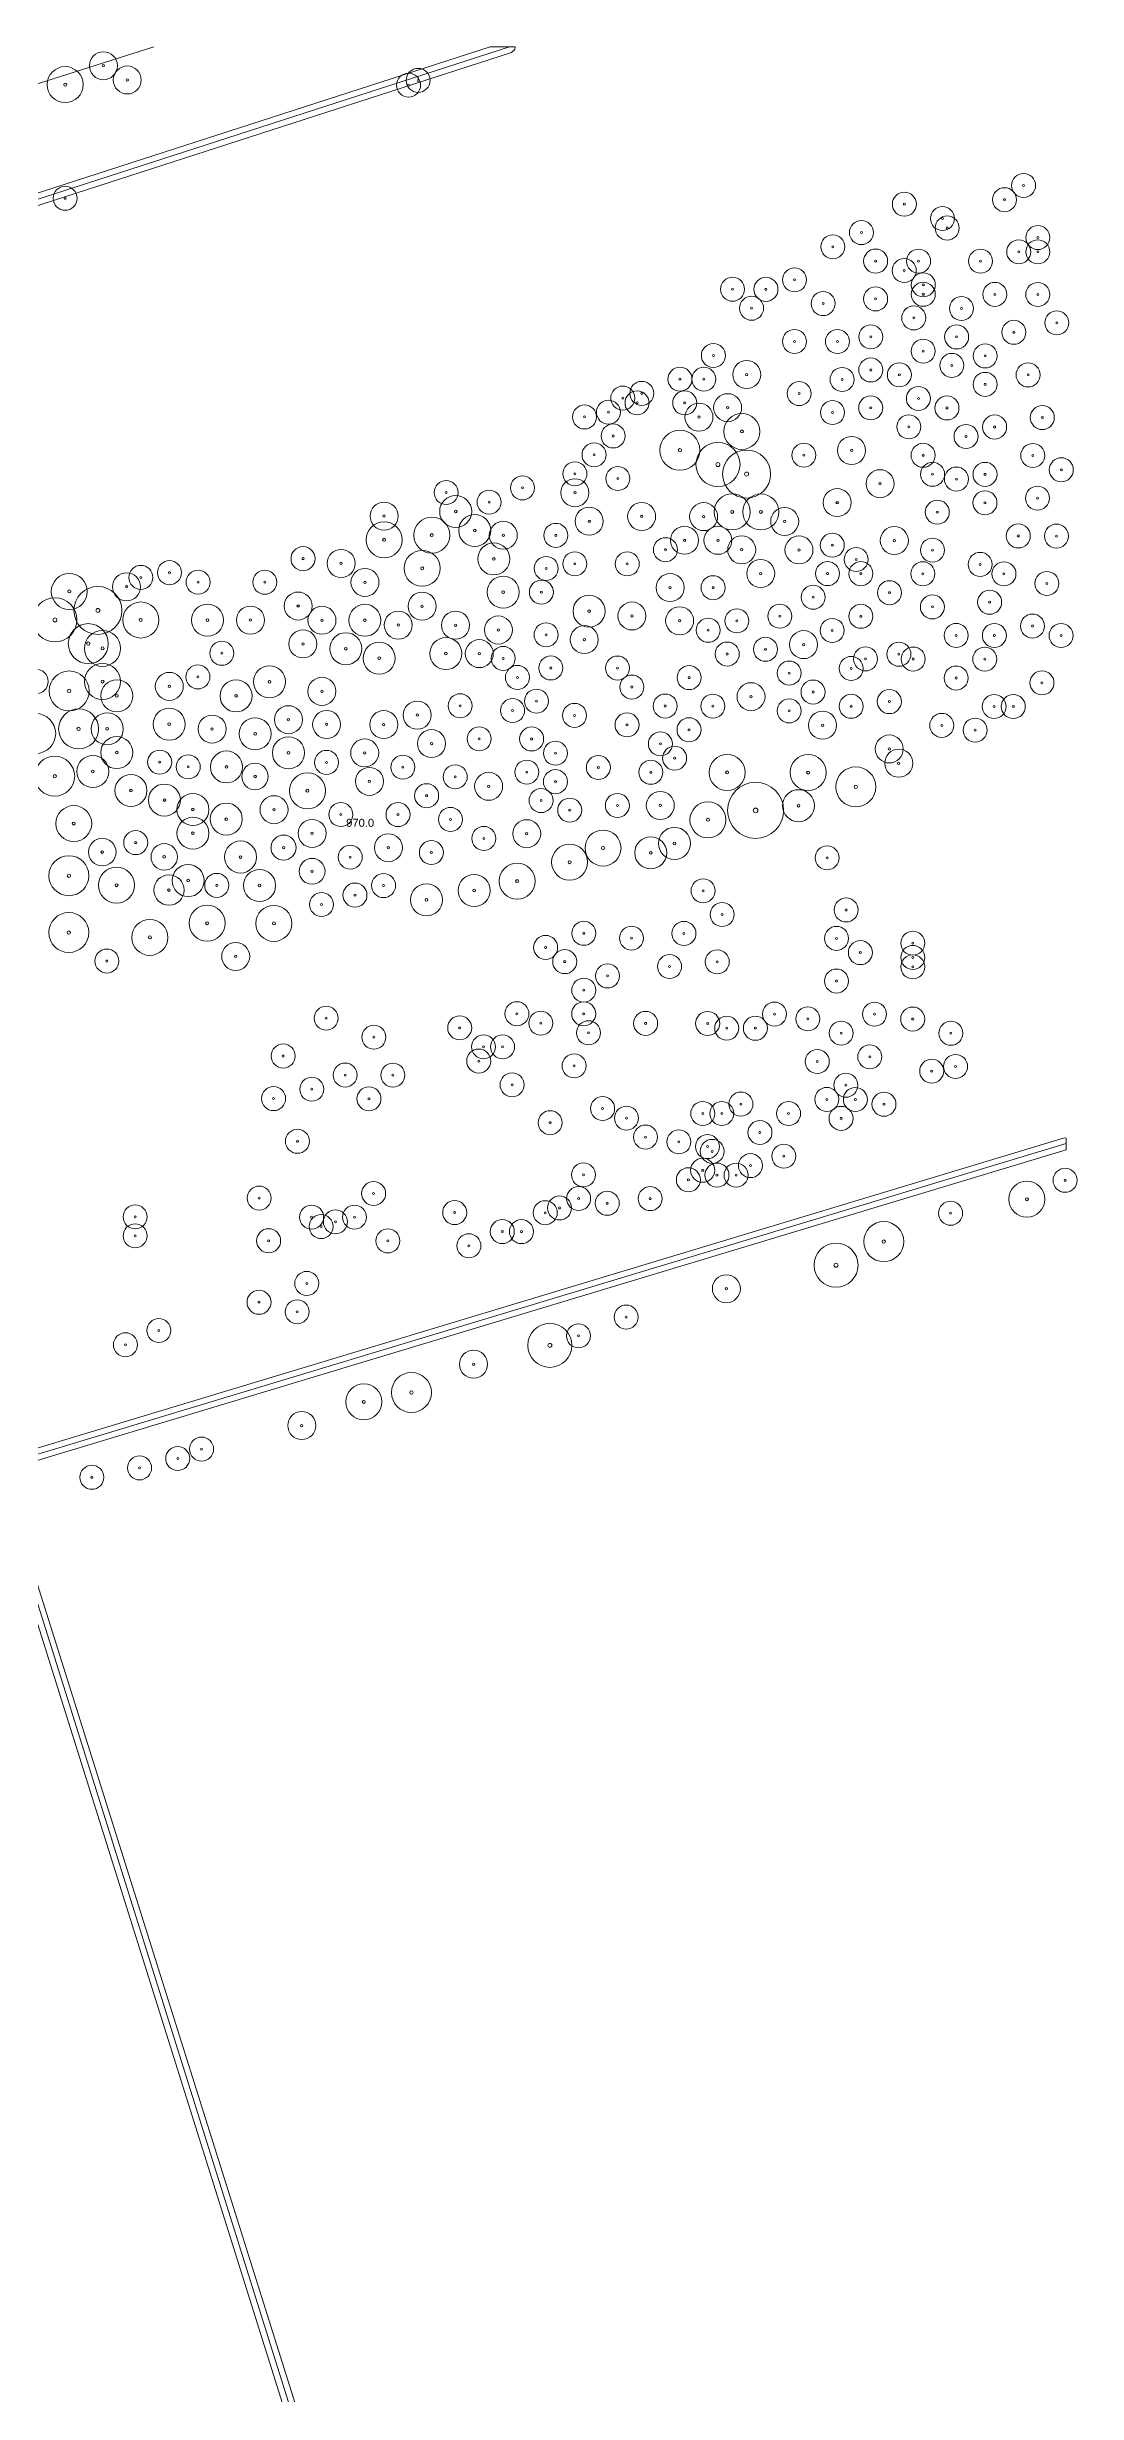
# Model space of a CAD drawing. Header units: metres. Extents: x 0 to 1612, y 0 to 1403.
# Drawn here: x 1351 to 1609, y 815 to 1401 of the extents above; entities that cross this region are included whole.
import ezdxf

# ---------------------------------------------------------------- set-up
doc = ezdxf.new("R2010")
doc.units = ezdxf.units.M
doc.header["$MEASUREMENT"] = 0
for name, color, linetype, lineweight, true_color in [('TPX_CONTOUR_LINES_5M_TEXT', 7, 'CONTINUOUS', 0, 0x000000), ('TPX_RAILWAYS_AXES', 7, 'CONTINUOUS', 0, 0x464646), ('TPX_ROADS_AXES', 7, 'CONTINUOUS', 0, 0x323232), ('TPX_ROADS_CONTOURS', 7, 'CONTINUOUS', 0, 0x646464), ('TPX_VEGETATION_TREES_INDIVIDUAL', 7, 'CONTINUOUS', 0, 0x136734)]:
    doc.layers.add(name, color=color, linetype=linetype, lineweight=lineweight, true_color=true_color)
doc.styles.add('TPX_TEXTE', font='arial.ttf')

# ---------------------------------------------------------------- blocks, each defined once
blk = doc.blocks.new('TREETR003_CR031')
at = {"layer": 'TPX_VEGETATION_TREES_INDIVIDUAL'}
for radius in [3.13, 0.292]:
    blk.add_circle((0, 0, 0.04), radius, dxfattribs=at)
blk = doc.blocks.new('TREETR003_CR032')
at = {"layer": 'TPX_VEGETATION_TREES_INDIVIDUAL'}
for radius in [3.23, 0.292]:
    blk.add_circle((0, 0, 0.04), radius, dxfattribs=at)
blk = doc.blocks.new('TREETR004_CR031')
at = {"layer": 'TPX_VEGETATION_TREES_INDIVIDUAL'}
for radius in [3.09, 0.417]:
    blk.add_circle((0, 0, 0.04), radius, dxfattribs=at)
blk = doc.blocks.new('TREETR005_CR055')
at = {"layer": 'TPX_VEGETATION_TREES_INDIVIDUAL'}
for radius in [5.51, 0.5]:
    blk.add_circle((0, 0, 0.04), radius, dxfattribs=at)
blk = doc.blocks.new('TREETR006_CR070')
at = {"layer": 'TPX_VEGETATION_TREES_INDIVIDUAL'}
for radius in [7, 0.583]:
    blk.add_circle((0, 0, 0.04), radius, dxfattribs=at)
blk = doc.blocks.new('TREETR004_CR050')
at = {"layer": 'TPX_VEGETATION_TREES_INDIVIDUAL'}
for radius in [5, 0.417]:
    blk.add_circle((0, 0, 0.04), radius, dxfattribs=at)
blk = doc.blocks.new('TREETR003_CR035')
at = {"layer": 'TPX_VEGETATION_TREES_INDIVIDUAL'}
for radius in [3.5, 0.292]:
    blk.add_circle((0, 0, 0.04), radius, dxfattribs=at)
blk = doc.blocks.new('TREETR005_CR060')
at = {"layer": 'TPX_VEGETATION_TREES_INDIVIDUAL'}
for radius in [6, 0.5]:
    blk.add_circle((0, 0, 0.04), radius, dxfattribs=at)
blk = doc.blocks.new('TREETR003_CR038')
at = {"layer": 'TPX_VEGETATION_TREES_INDIVIDUAL'}
for radius in [3.79, 0.333]:
    blk.add_circle((0, 0, 0.04), radius, dxfattribs=at)
blk = doc.blocks.new('TREETR003_CR033')
at = {"layer": 'TPX_VEGETATION_TREES_INDIVIDUAL'}
for radius in [3.31, 0.333]:
    blk.add_circle((0, 0, 0.04), radius, dxfattribs=at)
blk = doc.blocks.new('TREETR003_CR034')
at = {"layer": 'TPX_VEGETATION_TREES_INDIVIDUAL'}
for radius in [3.43, 0.333]:
    blk.add_circle((0, 0, 0.04), radius, dxfattribs=at)
blk = doc.blocks.new('TREETR003_CR040')
at = {"layer": 'TPX_VEGETATION_TREES_INDIVIDUAL'}
for radius in [4, 0.333]:
    blk.add_circle((0, 0, 0.04), radius, dxfattribs=at)
blk = doc.blocks.new('TREETR003_CR030')
at = {"layer": 'TPX_VEGETATION_TREES_INDIVIDUAL'}
for radius in [3, 0.25]:
    blk.add_circle((0, 0, 0.04), radius, dxfattribs=at)
blk = doc.blocks.new('TREETR004_CR045')
at = {"layer": 'TPX_VEGETATION_TREES_INDIVIDUAL'}
for radius in [4.5, 0.375]:
    blk.add_circle((0, 0, 0.04), radius, dxfattribs=at)

msp = doc.modelspace()

# ---------------------------------------------------------------- linework, layer by layer
at = {"layer": 'TPX_RAILWAYS_AXES', "elevation": 0.03}
msp.add_lwpolyline([(803.07, 1218.32), (1378.05, 1401)], dxfattribs=at)
at = {"layer": 'TPX_ROADS_AXES', "elevation": 0.03}
for points in [[(1466.98, 1401), (1250.23, 1331.02)], [(1523.44, 448.79), (1432.96, 744.66), (1338.18, 1046.01), (1250.23, 1331.02)], [(803.07, 878.47), (1051.1, 953.09), (1338.18, 1046.01), (1606.13, 1126.89)]]:
    msp.add_lwpolyline(points, dxfattribs=at)
at = {"layer": 'TPX_ROADS_CONTOURS', "elevation": 0.03}
msp.add_lwpolyline([(1433.93, 746.56), (1340.06, 1045.01), (1606.13, 1125.32), (1606.13, 1128.28), (1605.69, 1128.32), (1339.17, 1047.88), (1252.1, 1330.05), (1467.44, 1399.57), (1468.32, 1400.32), (1468.37, 1401), (1462.1, 1401), (1249.78, 1332.45), (961.35, 1242.59)], dxfattribs=at)
msp.add_lwpolyline([(1052.98, 952.12), (1337.2, 1044.12), (1431.07, 745.65), (1147.46, 658.25)], close=True, dxfattribs=at)

# ---------------------------------------------------------------- block references
at = {"layer": 'TPX_VEGETATION_TREES_INDIVIDUAL'}
for name, p in [('TREETR004_CR045', (1355.9, 1391.58, 0.04)), ('TREETR003_CR035', (1365.44, 1396.3, 0.04)), ('TREETR003_CR035', (1371.4, 1392.74, 0.04)), ('TREETR003_CR030', (1441.72, 1391.46, 0.04)), ('TREETR003_CR030', (1444.11, 1392.64, 0.04)), ('TREETR003_CR030', (1595.45, 1366.37, 0.04)), ('TREETR003_CR030', (1355.86, 1363.16, 0.04)), ('TREETR003_CR030', (1565.64, 1361.68, 0.04)), ('TREETR003_CR030', (1575.17, 1358.11, 0.04)), ('TREETR003_CR030', (1590.68, 1362.82, 0.04)), ('TREETR003_CR030', (1554.91, 1354.59, 0.04)), ('TREETR003_CR030', (1576.36, 1355.74, 0.04)), ('TREETR003_CR030', (1599.01, 1353.34, 0.04)), ('TREETR003_CR030', (1547.75, 1351.05, 0.04)), ('TREETR003_CR030', (1558.47, 1347.48, 0.04)), ('TREETR003_CR030', (1569.2, 1347.46, 0.04)), ('TREETR003_CR030', (1584.69, 1347.44, 0.04)), ('TREETR003_CR030', (1594.23, 1349.8, 0.04)), ('TREETR003_CR030', (1599, 1349.79, 0.04)), ('TREETR003_CR030', (1522.7, 1340.43, 0.04)), ('TREETR003_CR030', (1531.05, 1340.41, 0.04)), ('TREETR003_CR030', (1538.2, 1342.77, 0.04)), ('TREETR003_CR030', (1565.62, 1345.1, 0.04)), ('TREETR003_CR030', (1570.38, 1341.54, 0.04)), ('TREETR003_CR030', (1527.46, 1335.68, 0.04)), ('TREETR003_CR030', (1545.34, 1336.84, 0.04)), ('TREETR003_CR030', (1558.46, 1338.01, 0.04)), ('TREETR003_CR030', (1570.38, 1339.17, 0.04)), ('TREETR003_CR030', (1579.91, 1335.61, 0.04)), ('TREETR003_CR030', (1588.26, 1339.15, 0.04)), ('TREETR003_CR030', (1598.99, 1339.13, 0.04)), ('TREETR003_CR030', (1557.25, 1328.54, 0.04)), ('TREETR003_CR030', (1567.99, 1333.26, 0.04)), ('TREETR003_CR030', (1578.71, 1328.51, 0.04)), ('TREETR003_CR030', (1593.01, 1329.67, 0.04)), ('TREETR003_CR030', (1603.74, 1332.02, 0.04)), ('TREETR003_CR030', (1517.91, 1323.86, 0.04)), ('TREETR003_CR030', (1538.18, 1327.38, 0.04)), ('TREETR003_CR030', (1548.91, 1327.36, 0.04)), ('TREETR003_CR030', (1570.36, 1324.97, 0.04)), ('TREETR003_CR030', (1585.85, 1323.76, 0.04)), ('TREETR003_CR030', (1509.56, 1317.95, 0.04)), ('TREETR003_CR030', (1515.52, 1317.94, 0.04)), ('TREETR003_CR035', (1526.25, 1319.11, 0.04)), ('TREETR003_CR030', (1550.08, 1317.89, 0.04)), ('TREETR003_CR030', (1557.24, 1320.25, 0.04)), ('TREETR003_CR030', (1564.39, 1319.05, 0.04)), ('TREETR003_CR030', (1577.51, 1321.4, 0.04)), ('TREETR003_CR030', (1585.84, 1316.66, 0.04)), ('TREETR003_CR030', (1596.57, 1319.01, 0.04)), ('TREETR003_CR030', (1495.25, 1313.23, 0.04)), ('TREETR003_CR030', (1498.82, 1312.04, 0.04)), ('TREETR003_CR030', (1500.02, 1314.41, 0.04)), ('TREETR003_CR030', (1510.74, 1312.03, 0.04)), ('TREETR003_CR035', (1521.47, 1310.83, 0.04)), ('TREETR003_CR030', (1539.35, 1314.35, 0.04)), ('TREETR003_CR030', (1557.23, 1310.78, 0.04)), ('TREETR003_CR030', (1569.15, 1313.13, 0.04)), ('TREETR003_CR030', (1576.3, 1310.75, 0.04)), ('TREETR003_CR030', (1485.71, 1308.51, 0.04)), ('TREETR003_CR030', (1491.67, 1309.69, 0.04)), ('TREETR003_CR035', (1514.31, 1308.47, 0.04)), ('TREETR004_CR045', (1525.04, 1304.9, 0.04)), ('TREETR003_CR030', (1547.69, 1309.61, 0.04)), ('TREETR003_CR030', (1566.76, 1306.03, 0.04)), ('TREETR003_CR030', (1588.21, 1306, 0.04)), ('TREETR003_CR030', (1600.13, 1308.35, 0.04)), ('TREETR003_CR030', (1488.08, 1299.04, 0.04)), ('TREETR003_CR030', (1492.85, 1303.76, 0.04)), ('TREETR004_CR050', (1509.53, 1300.19, 0.04)), ('TREETR005_CR055', (1519.06, 1296.62, 0.04)), ('TREETR003_CR030', (1540.52, 1298.96, 0.04)), ('TREETR003_CR035', (1552.44, 1300.13, 0.04)), ('TREETR003_CR030', (1570.32, 1298.92, 0.04)), ('TREETR003_CR030', (1581.06, 1303.64, 0.04)), ('TREETR003_CR030', (1597.74, 1298.88, 0.04)), ('TREETR003_CR030', (1483.3, 1294.31, 0.04)), ('TREETR003_CR030', (1494.03, 1293.11, 0.04)), ('TREETR005_CR060', (1526.21, 1294.24, 0.04)), ('TREETR003_CR030', (1572.7, 1294.18, 0.04)), ('TREETR003_CR030', (1585.81, 1294.16, 0.04)), ('TREETR003_CR030', (1604.88, 1295.32, 0.04)), ('TREETR003_CR030', (1451.11, 1289.62, 0.04)), ('TREETR003_CR030', (1461.84, 1287.23, 0.04)), ('TREETR003_CR030', (1470.18, 1290.77, 0.04)), ('TREETR003_CR035', (1483.29, 1289.57, 0.04)), ('TREETR003_CR035', (1548.85, 1287.11, 0.04)), ('TREETR003_CR035', (1559.58, 1291.83, 0.04)), ('TREETR003_CR030', (1578.66, 1292.99, 0.04)), ('TREETR003_CR030', (1598.91, 1288.22, 0.04)), ('TREETR003_CR035', (1435.61, 1283.72, 0.04)), ('TREETR003_CR040', (1453.49, 1284.88, 0.04)), ('TREETR003_CR035', (1486.86, 1282.46, 0.04)), ('TREETR003_CR035', (1499.97, 1283.63, 0.04)), ('TREETR003_CR035', (1515.47, 1283.6, 0.04)), ('TREETR004_CR045', (1522.62, 1284.78, 0.04)), ('TREETR004_CR045', (1529.77, 1284.77, 0.04)), ('TREETR003_CR035', (1535.73, 1282.39, 0.04)), ('TREETR003_CR030', (1573.88, 1284.7, 0.04)), ('TREETR003_CR030', (1585.8, 1287.06, 0.04)), ('TREETR004_CR045', (1435.6, 1277.8, 0.04)), ('TREETR004_CR045', (1447.52, 1278.97, 0.04)), ('TREETR003_CR040', (1458.25, 1280.13, 0.04)), ('TREETR003_CR035', (1465.4, 1278.94, 0.04)), ('TREETR003_CR030', (1478.51, 1278.92, 0.04)), ('TREETR003_CR035', (1510.69, 1277.69, 0.04)), ('TREETR003_CR035', (1519.04, 1277.68, 0.04)), ('TREETR003_CR035', (1524.99, 1275.3, 0.04)), ('TREETR003_CR035', (1539.3, 1275.28, 0.04)), ('TREETR003_CR030', (1547.64, 1276.45, 0.04)), ('TREETR003_CR035', (1563.14, 1277.62, 0.04)), ('TREETR003_CR030', (1594.13, 1278.76, 0.04)), ('TREETR003_CR030', (1603.67, 1278.74, 0.04)), ('TREETR003_CR030', (1381.95, 1269.59, 0.04)), ('TREETR003_CR030', (1415.33, 1273.09, 0.04)), ('TREETR003_CR035', (1424.86, 1271.89, 0.04)), ('TREETR004_CR045', (1445.12, 1270.68, 0.04)), ('TREETR003_CR040', (1463.01, 1273.02, 0.04)), ('TREETR003_CR030', (1476.12, 1270.64, 0.04)), ('TREETR003_CR030', (1483.27, 1271.81, 0.04)), ('TREETR003_CR030', (1496.38, 1271.79, 0.04)), ('TREETR003_CR030', (1505.92, 1275.33, 0.04)), ('TREETR003_CR035', (1529.75, 1269.38, 0.04)), ('TREETR003_CR030', (1553.6, 1272.89, 0.04)), ('TREETR003_CR030', (1572.67, 1275.23, 0.04)), ('TREETR003_CR030', (1584.59, 1271.66, 0.04)), ('TREETR004_CR045', (1356.91, 1264.89, 0.04)), ('TREETR003_CR035', (1371.22, 1266.05, 0.04)), ('TREETR003_CR030', (1374.8, 1268.41, 0.04)), ('TREETR003_CR030', (1389.1, 1267.21, 0.04)), ('TREETR003_CR030', (1405.78, 1267.19, 0.04)), ('TREETR003_CR035', (1430.82, 1267.15, 0.04)), ('TREETR003_CR040', (1465.38, 1264.73, 0.04)), ('TREETR003_CR030', (1474.91, 1264.72, 0.04)), ('TREETR003_CR035', (1507.1, 1265.86, 0.04)), ('TREETR003_CR030', (1517.83, 1265.84, 0.04)), ('TREETR003_CR030', (1546.44, 1269.35, 0.04)), ('TREETR003_CR030', (1554.78, 1269.34, 0.04)), ('TREETR003_CR030', (1561.93, 1264.59, 0.04)), ('TREETR003_CR030', (1570.28, 1269.32, 0.04)), ('TREETR003_CR030', (1590.54, 1269.29, 0.04)), ('TREETR003_CR030', (1601.27, 1266.9, 0.04)), ('TREETR005_CR055', (1353.32, 1257.79, 0.04)), ('TREETR005_CR060', (1364.06, 1260.14, 0.04)), ('TREETR004_CR045', (1374.78, 1257.76, 0.04)), ('TREETR003_CR040', (1391.47, 1257.73, 0.04)), ('TREETR003_CR035', (1402.2, 1257.72, 0.04)), ('TREETR003_CR035', (1414.12, 1261.25, 0.04)), ('TREETR003_CR035', (1420.07, 1257.69, 0.04)), ('TREETR003_CR040', (1430.8, 1257.68, 0.04)), ('TREETR003_CR035', (1445.11, 1261.21, 0.04)), ('TREETR003_CR040', (1486.83, 1259.97, 0.04)), ('TREETR003_CR035', (1497.55, 1258.77, 0.04)), ('TREETR003_CR035', (1509.47, 1257.56, 0.04)), ('TREETR003_CR030', (1534.5, 1258.71, 0.04)), ('TREETR003_CR030', (1542.85, 1263.44, 0.04)), ('TREETR003_CR030', (1554.77, 1258.68, 0.04)), ('TREETR003_CR030', (1572.65, 1261.03, 0.04)), ('TREETR003_CR030', (1586.96, 1262.19, 0.04)), ('TREETR004_CR050', (1361.66, 1251.86, 0.04)), ('TREETR004_CR045', (1365.23, 1250.67, 0.04)), ('TREETR003_CR035', (1415.3, 1251.78, 0.04)), ('TREETR003_CR035', (1439.14, 1256.48, 0.04)), ('TREETR003_CR035', (1453.45, 1256.46, 0.04)), ('TREETR003_CR035', (1464.17, 1255.26, 0.04)), ('TREETR003_CR030', (1476.09, 1254.06, 0.04)), ('TREETR003_CR035', (1485.63, 1252.86, 0.04)), ('TREETR003_CR030', (1516.62, 1255.19, 0.04)), ('TREETR003_CR030', (1523.78, 1257.54, 0.04)), ('TREETR003_CR035', (1540.45, 1251.6, 0.04)), ('TREETR003_CR030', (1547.61, 1255.14, 0.04)), ('TREETR003_CR030', (1578.6, 1253.91, 0.04)), ('TREETR003_CR030', (1588.14, 1253.9, 0.04)), ('TREETR003_CR030', (1597.67, 1256.25, 0.04)), ('TREETR003_CR030', (1604.82, 1253.88, 0.04)), ('TREETR003_CR030', (1395.03, 1249.44, 0.04)), ('TREETR003_CR040', (1426.02, 1250.58, 0.04)), ('TREETR003_CR040', (1434.36, 1248.2, 0.04)), ('TREETR003_CR040', (1451.05, 1249.36, 0.04)), ('TREETR003_CR035', (1459.4, 1249.35, 0.04)), ('TREETR003_CR030', (1465.36, 1248.16, 0.04)), ('TREETR003_CR030', (1521.38, 1249.26, 0.04)), ('TREETR003_CR030', (1530.92, 1250.43, 0.04)), ('TREETR003_CR030', (1555.94, 1248.03, 0.04)), ('TREETR003_CR030', (1564.29, 1249.2, 0.04)), ('TREETR003_CR030', (1567.86, 1248.01, 0.04)), ('TREETR003_CR030', (1585.74, 1247.98, 0.04)), ('TREETR004_CR031', (1348.53, 1242.4, 0.04)), ('TREETR004_CR050', (1356.88, 1240.02, 0.04)), ('TREETR004_CR045', (1365.22, 1242.38, 0.04)), ('TREETR003_CR035', (1381.91, 1241.17, 0.04)), ('TREETR003_CR030', (1389.06, 1243.53, 0.04)), ('TREETR003_CR040', (1406.94, 1242.32, 0.04)), ('TREETR003_CR035', (1420.05, 1239.93, 0.04)), ('TREETR003_CR030', (1468.92, 1243.41, 0.04)), ('TREETR003_CR030', (1477.27, 1245.77, 0.04)), ('TREETR003_CR030', (1493.96, 1245.75, 0.04)), ('TREETR003_CR030', (1497.53, 1241.01, 0.04)), ('TREETR003_CR030', (1511.84, 1243.35, 0.04)), ('TREETR003_CR030', (1536.87, 1244.5, 0.04)), ('TREETR003_CR030', (1552.36, 1245.66, 0.04)), ('TREETR003_CR030', (1578.58, 1243.26, 0.04)), ('TREETR003_CR030', (1600.04, 1242.04, 0.04)), ('TREETR003_CR040', (1368.79, 1238.82, 0.04)), ('TREETR003_CR040', (1398.59, 1238.78, 0.04)), ('TREETR003_CR035', (1443.88, 1233.98, 0.04)), ('TREETR003_CR030', (1454.61, 1236.33, 0.04)), ('TREETR003_CR030', (1467.72, 1235.13, 0.04)), ('TREETR003_CR030', (1473.68, 1237.49, 0.04)), ('TREETR003_CR030', (1505.86, 1236.26, 0.04)), ('TREETR003_CR030', (1517.78, 1236.24, 0.04)), ('TREETR003_CR035', (1527.32, 1238.59, 0.04)), ('TREETR003_CR030', (1536.85, 1235.03, 0.04)), ('TREETR003_CR030', (1542.82, 1239.76, 0.04)), ('TREETR003_CR030', (1552.35, 1236.19, 0.04)), ('TREETR003_CR030', (1561.89, 1237.36, 0.04)), ('TREETR003_CR030', (1588.11, 1236.14, 0.04)), ('TREETR003_CR030', (1592.88, 1236.13, 0.04)), ('TREETR004_CR050', (1348.52, 1229.38, 0.04)), ('TREETR004_CR050', (1359.25, 1230.55, 0.04)), ('TREETR003_CR040', (1366.4, 1230.54, 0.04)), ('TREETR003_CR040', (1381.89, 1231.7, 0.04)), ('TREETR003_CR035', (1392.62, 1230.5, 0.04)), ('TREETR003_CR040', (1403.35, 1229.3, 0.04)), ('TREETR003_CR035', (1411.7, 1232.84, 0.04)), ('TREETR003_CR035', (1421.23, 1231.64, 0.04)), ('TREETR003_CR035', (1435.53, 1231.62, 0.04)), ('TREETR003_CR030', (1483.21, 1233.92, 0.04)), ('TREETR003_CR030', (1496.32, 1231.54, 0.04)), ('TREETR003_CR030', (1511.82, 1230.33, 0.04)), ('TREETR003_CR035', (1545.19, 1231.46, 0.04)), ('TREETR003_CR030', (1574.99, 1231.42, 0.04)), ('TREETR003_CR030', (1583.33, 1230.23, 0.04)), ('TREETR003_CR040', (1368.77, 1224.61, 0.04)), ('TREETR003_CR040', (1411.68, 1224.55, 0.04)), ('TREETR003_CR035', (1430.75, 1224.53, 0.04)), ('TREETR003_CR035', (1447.45, 1226.87, 0.04)), ('TREETR003_CR030', (1459.37, 1228.04, 0.04)), ('TREETR003_CR030', (1472.48, 1228.02, 0.04)), ('TREETR003_CR030', (1478.43, 1224.46, 0.04)), ('TREETR003_CR030', (1504.66, 1226.79, 0.04)), ('TREETR003_CR030', (1508.23, 1223.23, 0.04)), ('TREETR003_CR035', (1561.87, 1225.52, 0.04)), ('TREETR004_CR050', (1353.27, 1218.72, 0.04)), ('TREETR003_CR040', (1362.81, 1219.89, 0.04)), ('TREETR003_CR030', (1379.5, 1222.23, 0.04)), ('TREETR003_CR030', (1386.65, 1221.04, 0.04)), ('TREETR003_CR040', (1396.18, 1221.02, 0.04)), ('TREETR003_CR033', (1403.33, 1218.64, 0.04)), ('TREETR003_CR030', (1421.22, 1222.17, 0.04)), ('TREETR003_CR035', (1431.94, 1217.42, 0.04)), ('TREETR003_CR030', (1440.29, 1220.96, 0.04)), ('TREETR003_CR030', (1453.39, 1218.57, 0.04)), ('TREETR003_CR030', (1471.27, 1219.73, 0.04)), ('TREETR003_CR030', (1478.42, 1217.35, 0.04)), ('TREETR003_CR030', (1489.16, 1220.89, 0.04)), ('TREETR003_CR030', (1502.27, 1219.69, 0.04)), ('TREETR004_CR045', (1521.34, 1219.66, 0.04)), ('TREETR004_CR045', (1541.6, 1219.63, 0.04)), ('TREETR004_CR050', (1553.51, 1216.06, 0.04)), ('TREETR003_CR035', (1564.25, 1221.97, 0.04)), ('TREETR003_CR040', (1372.33, 1215.14, 0.04)), ('TREETR003_CR040', (1380.68, 1212.76, 0.04)), ('TREETR003_CR040', (1387.82, 1210.38, 0.04)), ('TREETR004_CR045', (1416.44, 1215.07, 0.04)), ('TREETR003_CR030', (1446.23, 1213.85, 0.04)), ('TREETR003_CR035', (1461.73, 1216.19, 0.04)), ('TREETR003_CR030', (1474.84, 1212.62, 0.04)), ('TREETR003_CR030', (1493.91, 1211.41, 0.04)), ('TREETR003_CR035', (1504.64, 1211.4, 0.04)), ('TREETR006_CR070', (1528.47, 1210.18, 0.04)), ('TREETR003_CR040', (1539.2, 1211.35, 0.04)), ('TREETR004_CR045', (1358.02, 1206.87, 0.04)), ('TREETR003_CR040', (1387.82, 1204.46, 0.04)), ('TREETR003_CR040', (1396.16, 1208, 0.04)), ('TREETR003_CR035', (1408.09, 1210.35, 0.04)), ('TREETR003_CR030', (1424.77, 1209.14, 0.04)), ('TREETR003_CR030', (1439.08, 1209.12, 0.04)), ('TREETR003_CR030', (1452.19, 1207.92, 0.04)), ('TREETR003_CR030', (1481.99, 1210.24, 0.04)), ('TREETR004_CR045', (1516.55, 1207.83, 0.04)), ('TREETR003_CR034', (1365.16, 1199.76, 0.04)), ('TREETR003_CR030', (1373.51, 1202.11, 0.04)), ('TREETR003_CR040', (1399.73, 1198.52, 0.04)), ('TREETR003_CR031', (1410.46, 1200.87, 0.04)), ('TREETR003_CR035', (1417.61, 1204.42, 0.04)), ('TREETR003_CR035', (1436.68, 1200.84, 0.04)), ('TREETR003_CR030', (1447.41, 1199.64, 0.04)), ('TREETR003_CR030', (1460.52, 1203.17, 0.04)), ('TREETR003_CR035', (1471.25, 1204.34, 0.04)), ('TREETR004_CR045', (1490.32, 1200.76, 0.04)), ('TREETR003_CR040', (1502.24, 1199.56, 0.04)), ('TREETR003_CR040', (1508.2, 1201.92, 0.04)), ('TREETR004_CR050', (1356.81, 1193.85, 0.04)), ('TREETR003_CR033', (1380.65, 1198.55, 0.04)), ('TREETR003_CR040', (1386.61, 1192.62, 0.04)), ('TREETR003_CR032', (1417.6, 1194.94, 0.04)), ('TREETR003_CR030', (1427.14, 1198.48, 0.04)), ('TREETR004_CR045', (1468.85, 1192.5, 0.04)), ('TREETR004_CR045', (1481.97, 1197.22, 0.04)), ('TREETR003_CR030', (1546.34, 1198.31, 0.04)), ('TREETR004_CR045', (1368.72, 1191.46, 0.04)), ('TREETR003_CR038', (1381.83, 1190.26, 0.04)), ('TREETR003_CR030', (1393.76, 1191.43, 0.04)), ('TREETR003_CR040', (1404.48, 1191.41, 0.04)), ('TREETR003_CR030', (1428.32, 1189.01, 0.04)), ('TREETR003_CR030', (1435.47, 1191.37, 0.04)), ('TREETR003_CR040', (1446.2, 1187.8, 0.04)), ('TREETR003_CR040', (1458.12, 1190.15, 0.04)), ('TREETR003_CR030', (1515.33, 1190.07, 0.04)), ('TREETR004_CR050', (1356.79, 1179.64, 0.04)), ('TREETR004_CR045', (1391.36, 1181.96, 0.04)), ('TREETR004_CR045', (1408.05, 1181.93, 0.04)), ('TREETR003_CR030', (1419.97, 1186.65, 0.04)), ('TREETR003_CR030', (1520.09, 1184.14, 0.04)), ('TREETR003_CR030', (1551.09, 1185.28, 0.04)), ('TREETR004_CR045', (1377.05, 1178.43, 0.04)), ('TREETR003_CR030', (1475.98, 1175.92, 0.04)), ('TREETR003_CR030', (1485.52, 1179.45, 0.04)), ('TREETR003_CR030', (1497.44, 1178.25, 0.04)), ('TREETR003_CR030', (1510.55, 1179.42, 0.04)), ('TREETR003_CR030', (1548.69, 1178.18, 0.04)), ('TREETR003_CR030', (1567.76, 1176.97, 0.04)), ('TREETR003_CR030', (1366.31, 1172.52, 0.04)), ('TREETR003_CR035', (1398.5, 1173.66, 0.04)), ('TREETR003_CR030', (1480.74, 1172.36, 0.04)), ('TREETR003_CR030', (1506.96, 1171.14, 0.04)), ('TREETR003_CR030', (1518.88, 1172.3, 0.04)), ('TREETR003_CR030', (1554.65, 1174.62, 0.04)), ('TREETR003_CR030', (1567.75, 1171.05, 0.04)), ('TREETR003_CR030', (1567.76, 1173.42, 0.04)), ('TREETR003_CR030', (1485.5, 1165.25, 0.04)), ('TREETR003_CR030', (1491.46, 1168.79, 0.04)), ('TREETR003_CR030', (1548.68, 1167.52, 0.04)), ('TREETR003_CR030', (1421.12, 1158.23, 0.04)), ('TREETR003_CR030', (1468.8, 1159.35, 0.04)), ('TREETR003_CR030', (1485.49, 1159.33, 0.04)), ('TREETR003_CR030', (1533.17, 1159.26, 0.04)), ('TREETR003_CR030', (1558.2, 1159.22, 0.04)), ('TREETR003_CR030', (1433.04, 1153.48, 0.04)), ('TREETR003_CR030', (1454.49, 1155.82, 0.04)), ('TREETR003_CR030', (1474.76, 1156.97, 0.04)), ('TREETR003_CR030', (1486.68, 1154.59, 0.04)), ('TREETR003_CR030', (1500.98, 1156.94, 0.04)), ('TREETR003_CR030', (1516.48, 1156.91, 0.04)), ('TREETR003_CR030', (1521.24, 1155.72, 0.04)), ('TREETR003_CR030', (1528.4, 1155.71, 0.04)), ('TREETR003_CR030', (1541.51, 1158.06, 0.04)), ('TREETR003_CR030', (1549.85, 1154.5, 0.04)), ('TREETR003_CR030', (1567.73, 1158.02, 0.04)), ('TREETR003_CR030', (1577.27, 1154.46, 0.04)), ('TREETR003_CR030', (1410.38, 1148.78, 0.04)), ('TREETR003_CR030', (1459.25, 1147.52, 0.04)), ('TREETR003_CR030', (1460.45, 1151.07, 0.04)), ('TREETR003_CR030', (1465.22, 1151.07, 0.04)), ('TREETR003_CR030', (1543.88, 1147.4, 0.04)), ('TREETR003_CR030', (1556.99, 1148.57, 0.04)), ('TREETR003_CR030', (1425.87, 1144.02, 0.04)), ('TREETR003_CR030', (1437.79, 1144, 0.04)), ('TREETR003_CR030', (1467.59, 1141.59, 0.04)), ('TREETR003_CR030', (1483.09, 1146.31, 0.04)), ('TREETR003_CR030', (1551.02, 1141.47, 0.04)), ('TREETR003_CR030', (1572.48, 1144.99, 0.04)), ('TREETR003_CR030', (1578.45, 1146.17, 0.04)), ('TREETR003_CR030', (1407.98, 1138.13, 0.04)), ('TREETR003_CR030', (1417.52, 1140.48, 0.04)), ('TREETR003_CR030', (1431.82, 1138.09, 0.04)), ('TREETR003_CR030', (1490.22, 1135.64, 0.04)), ('TREETR003_CR030', (1524.79, 1136.77, 0.04)), ('TREETR003_CR030', (1546.25, 1137.93, 0.04)), ('TREETR003_CR030', (1553.4, 1137.92, 0.04)), ('TREETR003_CR030', (1560.55, 1136.72, 0.04)), ('TREETR003_CR030', (1477.11, 1132.11, 0.04)), ('TREETR003_CR030', (1496.18, 1133.26, 0.04)), ('TREETR003_CR030', (1515.25, 1134.42, 0.04)), ('TREETR003_CR030', (1520.02, 1134.41, 0.04)), ('TREETR003_CR030', (1529.55, 1129.66, 0.04)), ('TREETR003_CR030', (1536.71, 1134.39, 0.04)), ('TREETR003_CR030', (1549.82, 1133.19, 0.04)), ('TREETR003_CR030', (1413.93, 1127.46, 0.04)), ('TREETR003_CR030', (1500.94, 1128.52, 0.04)), ('TREETR003_CR030', (1509.28, 1127.32, 0.04)), ('TREETR003_CR030', (1516.43, 1126.13, 0.04)), ('TREETR003_CR030', (1517.62, 1124.94, 0.04)), ('TREETR003_CR030', (1535.5, 1123.73, 0.04)), ('TREETR003_CR030', (1485.43, 1119.07, 0.04)), ('TREETR003_CR030', (1511.65, 1117.85, 0.04)), ('TREETR003_CR030', (1515.23, 1120.21, 0.04)), ('TREETR003_CR030', (1518.81, 1119.02, 0.04)), ('TREETR003_CR030', (1523.58, 1119.01, 0.04)), ('TREETR003_CR030', (1527.16, 1121.38, 0.04)), ('TREETR003_CR030', (1605.82, 1117.71, 0.04)), ('TREETR003_CR030', (1404.37, 1113.27, 0.04)), ('TREETR003_CR030', (1432.98, 1114.41, 0.04)), ('TREETR003_CR030', (1484.23, 1113.15, 0.04)), ('TREETR003_CR030', (1491.38, 1111.96, 0.04)), ('TREETR003_CR030', (1502.11, 1113.13, 0.04)), ('TREETR004_CR045', (1596.28, 1112.99, 0.04)), ('TREETR003_CR030', (1373.37, 1108.57, 0.04)), ('TREETR003_CR030', (1417.48, 1108.51, 0.04)), ('TREETR003_CR030', (1419.86, 1106.14, 0.04)), ('TREETR003_CR030', (1423.43, 1107.32, 0.04)), ('TREETR003_CR030', (1428.2, 1108.5, 0.04)), ('TREETR003_CR030', (1453.24, 1109.64, 0.04)), ('TREETR003_CR030', (1475.88, 1109.61, 0.04)), ('TREETR003_CR030', (1479.46, 1110.79, 0.04)), ('TREETR003_CR030', (1577.2, 1109.47, 0.04)), ('TREETR003_CR030', (1373.37, 1103.84, 0.04)), ('TREETR003_CR030', (1406.74, 1102.61, 0.04)), ('TREETR003_CR030', (1436.54, 1102.56, 0.04)), ('TREETR003_CR030', (1456.8, 1101.35, 0.04)), ('TREETR003_CR030', (1465.15, 1104.89, 0.04)), ('TREETR003_CR030', (1469.92, 1104.88, 0.04)), ('TREETR004_CR050', (1560.5, 1102.39, 0.04)), ('TREETR005_CR055', (1548.57, 1096.48, 0.04)), ('TREETR003_CR030', (1416.26, 1091.94, 0.04)), ('TREETR003_CR035', (1521.15, 1090.6, 0.04)), ('TREETR003_CR030', (1404.33, 1087.22, 0.04)), ('TREETR003_CR030', (1413.87, 1084.84, 0.04)), ('TREETR003_CR030', (1496.11, 1083.53, 0.04)), ('TREETR003_CR030', (1370.94, 1076.61, 0.04)), ('TREETR003_CR030', (1379.29, 1080.15, 0.04)), ('TREETR005_CR055', (1477.03, 1076.46, 0.04)), ('TREETR003_CR030', (1484.18, 1078.82, 0.04)), ('TREETR003_CR035', (1457.95, 1071.75, 0.04)), ('TREETR004_CR050', (1442.44, 1064.67, 0.04)), ('TREETR004_CR045', (1430.52, 1062.32, 0.04)), ('TREETR003_CR035', (1415.02, 1056.42, 0.04)), ('TREETR003_CR030', (1384.01, 1048.17, 0.04)), ('TREETR003_CR030', (1389.98, 1050.53, 0.04)), ('TREETR003_CR030', (1362.55, 1043.47, 0.04)), ('TREETR003_CR030', (1374.48, 1045.82, 0.04))]:
    msp.add_blockref(name, p, dxfattribs=at)

# ---------------------------------------------------------------- texts
at = {"layer": 'TPX_CONTOUR_LINES_5M_TEXT', "style": 'TPX_TEXTE'}
msp.add_text('970.0', height=2, dxfattribs=at).set_placement((1426.12, 1206.07, 0.05))

doc.saveas('drawing.dxf')
